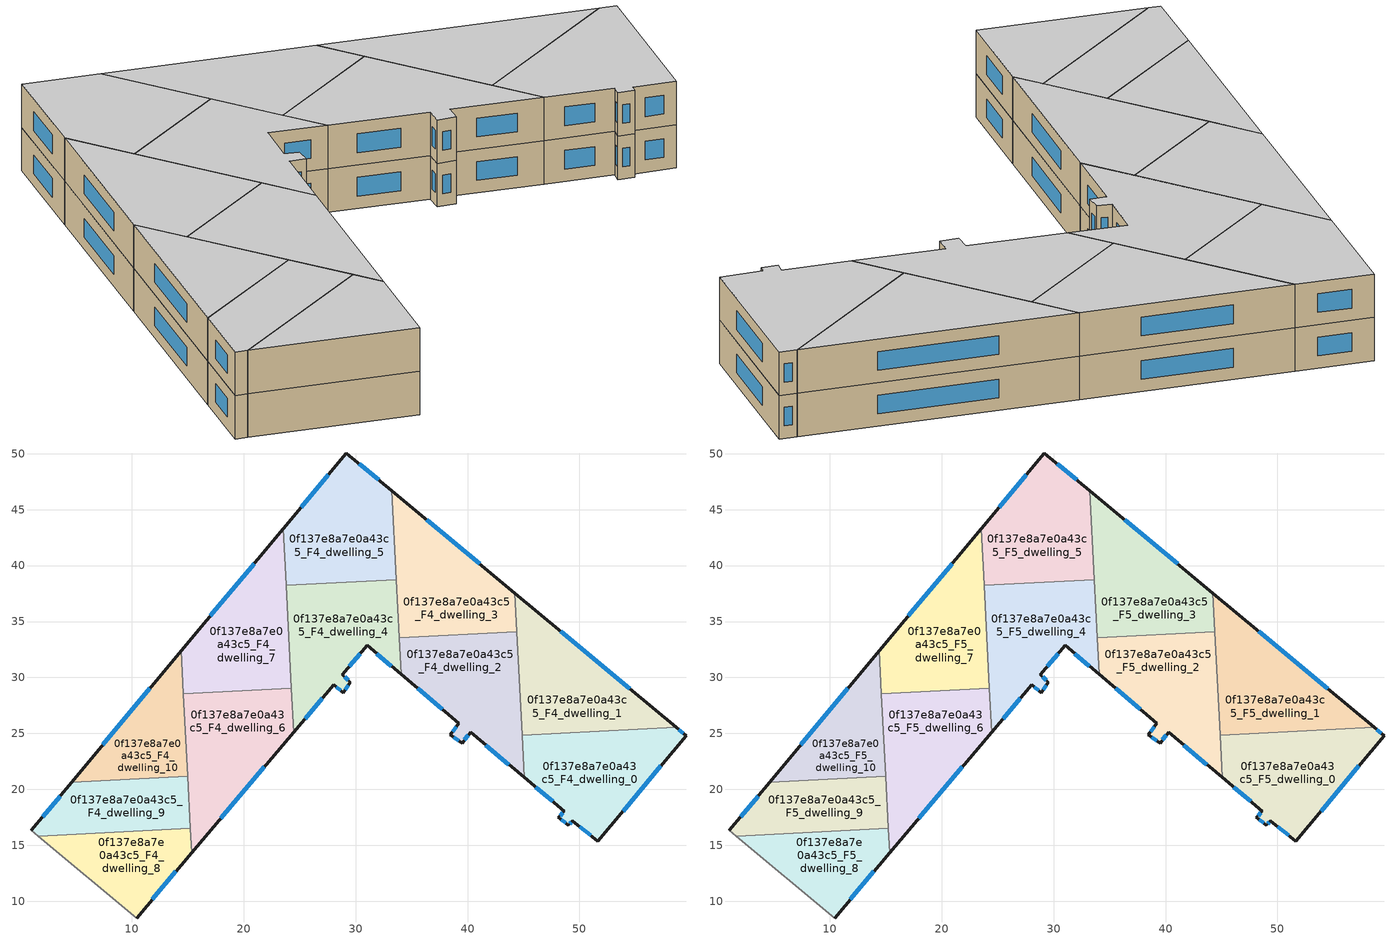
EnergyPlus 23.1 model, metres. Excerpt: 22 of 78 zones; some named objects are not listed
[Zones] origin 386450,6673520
0f137e8a7e0a43c5_F4_dwelling_0
 floor to 0f137e8a7e0a43c5_F3_dwelling_0 (EU_floor_Construction): 59.53,24.81 51.65,15.37 49.36,17.18 49.01,16.81 48.12,17.5 48.66,18.07 45.07,21.07 44.88,24.86 58.63,25.56 z12
 wall outside (EU_wall_Construction): 45.07,21.07 48.66,18.07 48.12,17.5 49.01,16.81 49.36,17.18 51.65,15.37 59.53,24.81 58.63,25.56 z12:15
 wall to 0f137e8a7e0a43c5_F4_dwelling_1 (EU_wall_Construction): 58.63,25.56 44.88,24.86 z12:15
 wall to 0f137e8a7e0a43c5_F4_dwelling_2 (EU_wall_Construction): 44.88,24.86 45.07,21.07 z12:15
 window (EU_Window_Construction): 48.37,17.3 48.75,17.01 / 48.5,17.9 48.27,17.66 / 46.1,20.21 47.63,18.92 / 59.27,25.03 58.89,25.35 / 53.9,18.07 57.28,22.11 / 50.02,16.66 50.99,15.89 / 49.11,16.91 49.26,17.07 z12.86:14.14
0f137e8a7e0a43c5_F4_dwelling_1
 floor to 0f137e8a7e0a43c5_F3_dwelling_1 (EU_floor_Construction): 58.63,25.56 44.88,24.86 44.22,37.54 z12
 wall outside (EU_wall_Construction): 58.63,25.56 44.22,37.54 z12:15
 wall to 0f137e8a7e0a43c5_F4_dwelling_3 (EU_wall_Construction): 44.22,37.54 44.4,34.08 z12:15
 wall to 0f137e8a7e0a43c5_F4_dwelling_2 (EU_wall_Construction): 44.4,34.08 44.88,24.86 z12:15
 window (EU_Window_Construction): 54.51,28.99 48.34,34.12 z12.86:14.14
0f137e8a7e0a43c5_F4_dwelling_10
 floor to 0f137e8a7e0a43c5_F3_dwelling_10 (EU_floor_Construction): 14.42,32.38 15,21.17 4.62,20.64 z12
 wall outside (EU_wall_Construction): 14.42,32.38 4.62,20.64 z12:15
 wall to 0f137e8a7e0a43c5_F4_dwelling_9 (EU_wall_Construction): 4.62,20.64 15,21.17 z12:15
 wall to 0f137e8a7e0a43c5_F4_dwelling_6 (EU_wall_Construction): 15,21.17 14.62,28.53 z12:15
 wall to 0f137e8a7e0a43c5_F4_dwelling_7 (EU_wall_Construction): 14.62,28.53 14.42,32.38 z12:15
 window (EU_Window_Construction): 11.62,29.03 7.42,23.99 z12.86:14.14
0f137e8a7e0a43c5_F4_dwelling_2
 floor to 0f137e8a7e0a43c5_F3_dwelling_2 (EU_floor_Construction): 44.4,34.08 45.07,21.07 40.26,25.1 39.51,24.15 38.44,24.88 39.22,25.91 34.07,30.28 33.9,33.54 z12
 wall outside (EU_wall_Construction): 34.07,30.28 39.22,25.91 38.44,24.88 39.51,24.15 40.26,25.1 45.07,21.07 z12:15
 wall to 0f137e8a7e0a43c5_F4_dwelling_3 (EU_wall_Construction): 44.4,34.08 33.9,33.54 z12:15
 wall to 0f137e8a7e0a43c5_F4_dwelling_4 (EU_wall_Construction): 33.9,33.54 34.07,30.28 z12:15
 window (EU_Window_Construction): 38.75,24.67 39.2,24.36 / 39,25.61 38.66,25.17 / 35.54,29.03 37.75,27.16 / 41.64,23.95 43.7,22.22 / 39.72,24.42 40.05,24.83 z12.86:14.14
0f137e8a7e0a43c5_F4_dwelling_3
 floor to 0f137e8a7e0a43c5_F3_dwelling_3 (EU_floor_Construction): 44.22,37.54 44.4,34.08 33.9,33.54 33.22,46.7 z12
 wall outside (EU_wall_Construction): 44.22,37.54 33.22,46.7 z12:15
 wall to 0f137e8a7e0a43c5_F4_dwelling_5 (EU_wall_Construction): 33.22,46.7 33.63,38.74 z12:15
 wall to 0f137e8a7e0a43c5_F4_dwelling_4 (EU_wall_Construction): 33.63,38.74 33.9,33.54 z12:15
 window (EU_Window_Construction): 41.08,40.16 36.37,44.08 z12.86:14.14
0f137e8a7e0a43c5_F4_dwelling_4
 floor to 0f137e8a7e0a43c5_F3_dwelling_4 (EU_floor_Construction): 33.63,38.74 34.07,30.28 31.03,32.86 28.8,30.25 29.53,29.55 28.9,28.65 28.04,29.35 24.45,25.11 23.78,38.23 z12
 wall outside (EU_wall_Construction): 24.45,25.11 28.04,29.35 28.9,28.65 29.53,29.55 28.8,30.25 31.03,32.86 34.07,30.28 z12:15
 wall to 0f137e8a7e0a43c5_F4_dwelling_5 (EU_wall_Construction): 33.63,38.74 23.78,38.23 z12:15
 wall to 0f137e8a7e0a43c5_F4_dwelling_7 (EU_wall_Construction): 23.78,38.23 24.25,29.02 z12:15
 wall to 0f137e8a7e0a43c5_F4_dwelling_6 (EU_wall_Construction): 24.25,29.02 24.45,25.11 z12:15
 window (EU_Window_Construction): 31.9,32.12 33.2,31.02 / 29.44,31 30.39,32.12 / 29.32,29.75 29.01,30.05 / 29.08,28.91 29.35,29.3 / 28.28,29.15 28.66,28.85 / 25.48,26.32 27.01,28.14 z12.86:14.14
0f137e8a7e0a43c5_F4_dwelling_5
 floor to 0f137e8a7e0a43c5_F3_dwelling_5 (EU_floor_Construction): 33.22,46.7 33.63,38.74 23.78,38.23 23.52,43.28 29.18,50.06 z12
 wall outside (EU_wall_Construction): 33.22,46.7 29.18,50.06 23.52,43.28 z12:15
 wall to 0f137e8a7e0a43c5_F4_dwelling_7 (EU_wall_Construction): 23.52,43.28 23.78,38.23 z12:15
 window (EU_Window_Construction): 27.56,48.12 25.14,45.22 / 32.07,47.66 30.33,49.1 z12.86:14.14
0f137e8a7e0a43c5_F4_dwelling_6
 floor to 0f137e8a7e0a43c5_F3_dwelling_6 (EU_floor_Construction): 24.25,29.02 24.45,25.11 15.35,14.33 14.62,28.53 z12
 wall outside (EU_wall_Construction): 15.35,14.33 24.45,25.11 z12:15
 wall to 0f137e8a7e0a43c5_F4_dwelling_7 (EU_wall_Construction): 24.25,29.02 14.62,28.53 z12:15
 wall to 0f137e8a7e0a43c5_F4_dwelling_8 (EU_wall_Construction): 15.24,16.51 15.35,14.33 z12:15
 wall to 0f137e8a7e0a43c5_F4_dwelling_9 (EU_wall_Construction): 15,21.17 15.24,16.51 z12:15
 window (EU_Window_Construction): 17.95,17.41 21.85,22.03 z12.86:14.14
0f137e8a7e0a43c5_F4_dwelling_7
 floor to 0f137e8a7e0a43c5_F3_dwelling_7 (EU_floor_Construction): 23.52,43.28 24.25,29.02 14.62,28.53 14.42,32.38 z12
 wall outside (EU_wall_Construction): 23.52,43.28 14.42,32.38 z12:15
 window (EU_Window_Construction): 20.92,40.17 17.02,35.5 z12.86:14.14
0f137e8a7e0a43c5_F4_dwelling_8
 floor to 0f137e8a7e0a43c5_F3_dwelling_8 (EU_floor_Construction): 15.24,16.51 15.35,14.33 10.43,8.51 1.66,15.81 z12
 wall outside (EU_wall_Construction): 10.43,8.51 15.35,14.33 z12:15
 wall adiabatic (EU_wall_Construction): 1.66,15.81 10.43,8.51 z12:15
 wall to 0f137e8a7e0a43c5_F4_dwelling_9 (EU_wall_Construction): 15.24,16.51 1.66,15.81 z12:15
 window (EU_Window_Construction): 11.84,10.17 13.94,12.66 z12.86:14.14
0f137e8a7e0a43c5_F4_dwelling_9
 floor to 0f137e8a7e0a43c5_F3_dwelling_9 (EU_floor_Construction): 15,21.17 15.24,16.51 1.66,15.81 1.02,16.34 4.62,20.64 z12
 wall outside (EU_wall_Construction): 4.62,20.64 1.02,16.34 z12:15
 wall adiabatic (EU_wall_Construction): 1.02,16.34 1.66,15.81 z12:15
 window (EU_Window_Construction): 3.59,19.41 2.05,17.57 z12.86:14.14
0f137e8a7e0a43c5_F5_dwelling_0
 floor to 0f137e8a7e0a43c5_F4_dwelling_0 (EU_floor_Construction): 59.53,24.81 51.65,15.37 49.36,17.18 49.01,16.81 48.12,17.5 48.66,18.07 45.07,21.07 44.88,24.86 58.63,25.56 z15
 wall outside (EU_wall_Construction): 45.07,21.07 48.66,18.07 48.12,17.5 49.01,16.81 49.36,17.18 51.65,15.37 59.53,24.81 58.63,25.56 z15:18
 wall to 0f137e8a7e0a43c5_F5_dwelling_1 (EU_wall_Construction): 58.63,25.56 44.88,24.86 z15:18
 wall to 0f137e8a7e0a43c5_F5_dwelling_2 (EU_wall_Construction): 44.88,24.86 45.07,21.07 z15:18
 window (EU_Window_Construction): 48.37,17.3 48.75,17.01 / 48.5,17.9 48.27,17.66 / 46.1,20.21 47.63,18.92 / 59.27,25.03 58.89,25.35 / 53.9,18.07 57.28,22.11 / 50.02,16.66 50.99,15.89 / 49.11,16.91 49.26,17.07 z15.86:17.14
 ceiling to 0f137e8a7e0a43c5_F6_dwelling_0 (EU_floor_Construction): 51.65,15.37 59.53,24.81 58.63,25.56 44.88,24.86 45.07,21.07 48.66,18.07 48.12,17.5 49.01,16.81 49.36,17.18 z18
0f137e8a7e0a43c5_F5_dwelling_1
 floor to 0f137e8a7e0a43c5_F4_dwelling_1 (EU_floor_Construction): 58.63,25.56 44.88,24.86 44.22,37.54 z15
 wall outside (EU_wall_Construction): 58.63,25.56 44.22,37.54 z15:18
 wall to 0f137e8a7e0a43c5_F5_dwelling_3 (EU_wall_Construction): 44.22,37.54 44.4,34.08 z15:18
 wall to 0f137e8a7e0a43c5_F5_dwelling_2 (EU_wall_Construction): 44.4,34.08 44.88,24.86 z15:18
 window (EU_Window_Construction): 54.51,28.99 48.34,34.12 z15.86:17.14
 ceiling to 0f137e8a7e0a43c5_F6_dwelling_1 (EU_floor_Construction): 58.63,25.56 44.22,37.54 44.88,24.86 z18
0f137e8a7e0a43c5_F5_dwelling_10
 floor to 0f137e8a7e0a43c5_F4_dwelling_10 (EU_floor_Construction): 14.42,32.38 15,21.17 4.62,20.64 z15
 wall outside (EU_wall_Construction): 14.42,32.38 4.62,20.64 z15:18
 wall to 0f137e8a7e0a43c5_F5_dwelling_9 (EU_wall_Construction): 4.62,20.64 15,21.17 z15:18
 wall to 0f137e8a7e0a43c5_F5_dwelling_6 (EU_wall_Construction): 15,21.17 14.62,28.53 z15:18
 wall to 0f137e8a7e0a43c5_F5_dwelling_7 (EU_wall_Construction): 14.62,28.53 14.42,32.38 z15:18
 window (EU_Window_Construction): 11.62,29.03 7.42,23.99 z15.86:17.14
 ceiling to 0f137e8a7e0a43c5_F6_dwelling_10 (EU_floor_Construction): 15,21.17 14.42,32.38 4.62,20.64 z18
0f137e8a7e0a43c5_F5_dwelling_2
 floor to 0f137e8a7e0a43c5_F4_dwelling_2 (EU_floor_Construction): 44.4,34.08 45.07,21.07 40.26,25.1 39.51,24.15 38.44,24.88 39.22,25.91 34.07,30.28 33.9,33.54 z15
 wall outside (EU_wall_Construction): 34.07,30.28 39.22,25.91 38.44,24.88 39.51,24.15 40.26,25.1 45.07,21.07 z15:18
 wall to 0f137e8a7e0a43c5_F5_dwelling_3 (EU_wall_Construction): 44.4,34.08 33.9,33.54 z15:18
 wall to 0f137e8a7e0a43c5_F5_dwelling_4 (EU_wall_Construction): 33.9,33.54 34.07,30.28 z15:18
 window (EU_Window_Construction): 38.75,24.67 39.2,24.36 / 39,25.61 38.66,25.17 / 35.54,29.03 37.75,27.16 / 41.64,23.95 43.7,22.22 / 39.72,24.42 40.05,24.83 z15.86:17.14
 ceiling to 0f137e8a7e0a43c5_F6_dwelling_2 (EU_floor_Construction): 45.07,21.07 44.4,34.08 33.9,33.54 34.07,30.28 39.22,25.91 38.44,24.88 39.51,24.15 40.26,25.1 z18
0f137e8a7e0a43c5_F5_dwelling_3
 floor to 0f137e8a7e0a43c5_F4_dwelling_3 (EU_floor_Construction): 44.22,37.54 44.4,34.08 33.9,33.54 33.22,46.7 z15
 wall outside (EU_wall_Construction): 44.22,37.54 33.22,46.7 z15:18
 wall to 0f137e8a7e0a43c5_F5_dwelling_5 (EU_wall_Construction): 33.22,46.7 33.63,38.74 z15:18
 wall to 0f137e8a7e0a43c5_F5_dwelling_4 (EU_wall_Construction): 33.63,38.74 33.9,33.54 z15:18
 window (EU_Window_Construction): 41.08,40.16 36.37,44.08 z15.86:17.14
 ceiling to 0f137e8a7e0a43c5_F6_dwelling_3 (EU_floor_Construction): 44.4,34.08 44.22,37.54 33.22,46.7 33.9,33.54 z18
0f137e8a7e0a43c5_F5_dwelling_4
 floor to 0f137e8a7e0a43c5_F4_dwelling_4 (EU_floor_Construction): 33.63,38.74 34.07,30.28 31.03,32.86 28.8,30.25 29.53,29.55 28.9,28.65 28.04,29.35 24.45,25.11 23.78,38.23 z15
 wall outside (EU_wall_Construction): 24.45,25.11 28.04,29.35 28.9,28.65 29.53,29.55 28.8,30.25 31.03,32.86 34.07,30.28 z15:18
 wall to 0f137e8a7e0a43c5_F5_dwelling_5 (EU_wall_Construction): 33.63,38.74 23.78,38.23 z15:18
 wall to 0f137e8a7e0a43c5_F5_dwelling_7 (EU_wall_Construction): 23.78,38.23 24.25,29.02 z15:18
 wall to 0f137e8a7e0a43c5_F5_dwelling_6 (EU_wall_Construction): 24.25,29.02 24.45,25.11 z15:18
 window (EU_Window_Construction): 31.9,32.12 33.2,31.02 / 29.44,31 30.39,32.12 / 29.32,29.75 29.01,30.05 / 29.08,28.91 29.35,29.3 / 28.28,29.15 28.66,28.85 / 25.48,26.32 27.01,28.14 z15.86:17.14
 ceiling to 0f137e8a7e0a43c5_F6_dwelling_4 (EU_floor_Construction): 34.07,30.28 33.63,38.74 23.78,38.23 24.45,25.11 28.04,29.35 28.9,28.65 29.53,29.55 28.8,30.25 31.03,32.86 z18
0f137e8a7e0a43c5_F5_dwelling_5
 floor to 0f137e8a7e0a43c5_F4_dwelling_5 (EU_floor_Construction): 33.22,46.7 33.63,38.74 23.78,38.23 23.52,43.28 29.18,50.06 z15
 wall outside (EU_wall_Construction): 33.22,46.7 29.18,50.06 23.52,43.28 z15:18
 wall to 0f137e8a7e0a43c5_F5_dwelling_7 (EU_wall_Construction): 23.52,43.28 23.78,38.23 z15:18
 window (EU_Window_Construction): 27.56,48.12 25.14,45.22 / 32.07,47.66 30.33,49.1 z15.86:17.14
 ceiling to 0f137e8a7e0a43c5_F6_dwelling_5 (EU_floor_Construction): 33.63,38.74 33.22,46.7 29.18,50.06 23.52,43.28 23.78,38.23 z18
0f137e8a7e0a43c5_F5_dwelling_6
 floor to 0f137e8a7e0a43c5_F4_dwelling_6 (EU_floor_Construction): 24.25,29.02 24.45,25.11 15.35,14.33 14.62,28.53 z15
 wall outside (EU_wall_Construction): 15.35,14.33 24.45,25.11 z15:18
 wall to 0f137e8a7e0a43c5_F5_dwelling_7 (EU_wall_Construction): 24.25,29.02 14.62,28.53 z15:18
 wall to 0f137e8a7e0a43c5_F5_dwelling_8 (EU_wall_Construction): 15.24,16.51 15.35,14.33 z15:18
 wall to 0f137e8a7e0a43c5_F5_dwelling_9 (EU_wall_Construction): 15,21.17 15.24,16.51 z15:18
 window (EU_Window_Construction): 17.95,17.41 21.85,22.03 z15.86:17.14
 ceiling to 0f137e8a7e0a43c5_F6_dwelling_6 (EU_floor_Construction): 15.35,14.33 24.45,25.11 24.25,29.02 14.62,28.53 z18
0f137e8a7e0a43c5_F5_dwelling_7
 floor to 0f137e8a7e0a43c5_F4_dwelling_7 (EU_floor_Construction): 23.52,43.28 24.25,29.02 14.62,28.53 14.42,32.38 z15
 wall outside (EU_wall_Construction): 23.52,43.28 14.42,32.38 z15:18
 window (EU_Window_Construction): 20.92,40.17 17.02,35.5 z15.86:17.14
 ceiling to 0f137e8a7e0a43c5_F6_dwelling_7 (EU_floor_Construction): 24.25,29.02 23.52,43.28 14.42,32.38 14.62,28.53 z18
0f137e8a7e0a43c5_F5_dwelling_8
 floor to 0f137e8a7e0a43c5_F4_dwelling_8 (EU_floor_Construction): 15.24,16.51 15.35,14.33 10.43,8.51 1.66,15.81 z15
 wall outside (EU_wall_Construction): 10.43,8.51 15.35,14.33 z15:18
 wall adiabatic (EU_wall_Construction): 1.66,15.81 10.43,8.51 z15:18
 wall to 0f137e8a7e0a43c5_F5_dwelling_9 (EU_wall_Construction): 15.24,16.51 1.66,15.81 z15:18
 window (EU_Window_Construction): 11.84,10.17 13.94,12.66 z15.86:17.14
 ceiling to 0f137e8a7e0a43c5_F6_dwelling_8 (EU_floor_Construction): 10.43,8.51 15.35,14.33 15.24,16.51 1.66,15.81 z18
0f137e8a7e0a43c5_F5_dwelling_9
 floor to 0f137e8a7e0a43c5_F4_dwelling_9 (EU_floor_Construction): 15,21.17 15.24,16.51 1.66,15.81 1.02,16.34 4.62,20.64 z15
 wall outside (EU_wall_Construction): 4.62,20.64 1.02,16.34 z15:18
 wall adiabatic (EU_wall_Construction): 1.02,16.34 1.66,15.81 z15:18
 window (EU_Window_Construction): 3.59,19.41 2.05,17.57 z15.86:17.14
 ceiling to 0f137e8a7e0a43c5_F6_dwelling_9 (EU_floor_Construction): 15.24,16.51 15,21.17 4.62,20.64 1.02,16.34 1.66,15.81 z18
[Building]
EU S2 Campaign: North Axis=0; Terrain=City; Solar Distribution=FullExterior
[Site:Location]
Helsinki-Vantaa.AP: Latitude=60.317; Longitude=24.963; Time Zone=2; Elevation=54.6
[SizingPeriod:WeatherFileDays]
AnnualSizingPeriod: Begin Month=1; Begin Day of Month=1; End Month=12; End Day of Month=31; Day of Week for Start Day=Monday; Use Weather File Daylight Saving Period=No; Use Weather File Rain and Snow Indicators=No
[MATERIAL]
EU_InternalMass_Material: Roughness=MediumRough; Thickness=0.1; Conductivity=1; Density=1800; Specific Heat=900; Thermal Absorptance=0.9; Solar Absorptance=0.7; Visible Absorptance=0.7
[MATERIAL:NOMASS] Roughness=MediumRough; Thermal Absorptance=0.9; Solar Absorptance=0.7; Visible Absorptance=0.7
Name | Thermal Resistance
EU_wall_NoMass | 1.10183
EU_floor_NoMass | 1.70606
[WINDOWMATERIAL:SIMPLEGLAZINGSYSTEM]
EU_Window_SimpleGlazing: UFactor=3.11035; Solar Heat Gain Coefficient=0.8; Visible Transmittance=0.8
[CONSTRUCTION]
EU_wall_Construction: EU_wall_NoMass
EU_floor_Construction: EU_floor_NoMass
EU_Window_Construction: EU_Window_SimpleGlazing
EU_InternalMass_Construction: EU_InternalMass_Material
[ZONE] Type=1; Multiplier=1; Ceiling Height=autocalculate; Floor Area=autocalculate; Part of Total Floor Area=Yes
Name | Volume
0f137e8a7e0a43c5_F4_dwelling_0; 0f137e8a7e0a43c5_F5_dwelling_0 | 262.453
0f137e8a7e0a43c5_F4_dwelling_1; 0f137e8a7e0a43c5_F5_dwelling_1; 0f137e8a7e0a43c5_F4_dwelling_6; 0f137e8a7e0a43c5_F5_dwelling_6 | 262.46
0f137e8a7e0a43c5_F4_dwelling_10; 0f137e8a7e0a43c5_F5_dwelling_10; 0f137e8a7e0a43c5_F4_dwelling_8; 0f137e8a7e0a43c5_F5_dwelling_8 | 174.97
0f137e8a7e0a43c5_F4_dwelling_2; 0f137e8a7e0a43c5_F5_dwelling_2 | 262.455
0f137e8a7e0a43c5_F4_dwelling_3; 0f137e8a7e0a43c5_F5_dwelling_3 | 262.452
0f137e8a7e0a43c5_F4_dwelling_4; 0f137e8a7e0a43c5_F5_dwelling_4 | 262.442
0f137e8a7e0a43c5_F4_dwelling_5; 0f137e8a7e0a43c5_F5_dwelling_5 | 262.477
0f137e8a7e0a43c5_F4_dwelling_7; 0f137e8a7e0a43c5_F5_dwelling_7 | 262.468
0f137e8a7e0a43c5_F4_dwelling_9; 0f137e8a7e0a43c5_F5_dwelling_9 | 175.006
[INTERNALMASS] Construction=EU_InternalMass_Construction
Name | Zone or ZoneList | Surface Area
0f137e8a7e0a43c5_F4_dwelling_0_EU_InternalMass | 0f137e8a7e0a43c5_F4_dwelling_0 | 87.484
0f137e8a7e0a43c5_F4_dwelling_1_EU_InternalMass | 0f137e8a7e0a43c5_F4_dwelling_1 | 87.4867
0f137e8a7e0a43c5_F4_dwelling_2_EU_InternalMass | 0f137e8a7e0a43c5_F4_dwelling_2 | 87.4849
0f137e8a7e0a43c5_F4_dwelling_3_EU_InternalMass | 0f137e8a7e0a43c5_F4_dwelling_3 | 87.4838
0f137e8a7e0a43c5_F4_dwelling_4_EU_InternalMass | 0f137e8a7e0a43c5_F4_dwelling_4 | 87.4848
0f137e8a7e0a43c5_F4_dwelling_5_EU_InternalMass | 0f137e8a7e0a43c5_F4_dwelling_5 | 87.4925
0f137e8a7e0a43c5_F4_dwelling_6_EU_InternalMass | 0f137e8a7e0a43c5_F4_dwelling_6 | 87.4869
0f137e8a7e0a43c5_F4_dwelling_7_EU_InternalMass | 0f137e8a7e0a43c5_F4_dwelling_7 | 87.4893
0f137e8a7e0a43c5_F4_dwelling_8_EU_InternalMass | 0f137e8a7e0a43c5_F4_dwelling_8 | 58.3235
0f137e8a7e0a43c5_F4_dwelling_9_EU_InternalMass | 0f137e8a7e0a43c5_F4_dwelling_9 | 58.3357
0f137e8a7e0a43c5_F4_dwelling_10_EU_InternalMass | 0f137e8a7e0a43c5_F4_dwelling_10 | 58.3233
0f137e8a7e0a43c5_F5_dwelling_0_EU_InternalMass | 0f137e8a7e0a43c5_F5_dwelling_0 | 87.484
0f137e8a7e0a43c5_F5_dwelling_1_EU_InternalMass | 0f137e8a7e0a43c5_F5_dwelling_1 | 87.4867
0f137e8a7e0a43c5_F5_dwelling_2_EU_InternalMass | 0f137e8a7e0a43c5_F5_dwelling_2 | 87.4849
0f137e8a7e0a43c5_F5_dwelling_3_EU_InternalMass | 0f137e8a7e0a43c5_F5_dwelling_3 | 87.4838
0f137e8a7e0a43c5_F5_dwelling_4_EU_InternalMass | 0f137e8a7e0a43c5_F5_dwelling_4 | 87.4848
0f137e8a7e0a43c5_F5_dwelling_5_EU_InternalMass | 0f137e8a7e0a43c5_F5_dwelling_5 | 87.4925
0f137e8a7e0a43c5_F5_dwelling_6_EU_InternalMass | 0f137e8a7e0a43c5_F5_dwelling_6 | 87.4869
0f137e8a7e0a43c5_F5_dwelling_7_EU_InternalMass | 0f137e8a7e0a43c5_F5_dwelling_7 | 87.4893
0f137e8a7e0a43c5_F5_dwelling_8_EU_InternalMass | 0f137e8a7e0a43c5_F5_dwelling_8 | 58.3235
0f137e8a7e0a43c5_F5_dwelling_9_EU_InternalMass | 0f137e8a7e0a43c5_F5_dwelling_9 | 58.3357
0f137e8a7e0a43c5_F5_dwelling_10_EU_InternalMass | 0f137e8a7e0a43c5_F5_dwelling_10 | 58.3233
[OTHEREQUIPMENT] Fuel Type=Electricity; Design Level Calculation Method=Watts/Area; Power per Zone Floor Area=1; Fraction Latent=0; Fraction Radiant=0; Fraction Lost=0; Carbon Dioxide Generation Rate=0; EndUse Subcategory=EU_Step8_InternalGains
Name | Zone or ZoneList or Space or SpaceList | Schedule
EU_Step8_InternalGain_0f137e8a7e0a43c5_F4_dwelling_0_f000 | 0f137e8a7e0a43c5_F4_dwelling_0 | EU_Step8_GainSchedule_0f137e8a7e0a43c5_F4_dwelling_0_f000
EU_Step8_InternalGain_0f137e8a7e0a43c5_F4_dwelling_1_f000 | 0f137e8a7e0a43c5_F4_dwelling_1 | EU_Step8_GainSchedule_0f137e8a7e0a43c5_F4_dwelling_1_f000
EU_Step8_InternalGain_0f137e8a7e0a43c5_F4_dwelling_2_f000 | 0f137e8a7e0a43c5_F4_dwelling_2 | EU_Step8_GainSchedule_0f137e8a7e0a43c5_F4_dwelling_2_f000
EU_Step8_InternalGain_0f137e8a7e0a43c5_F4_dwelling_3_f000 | 0f137e8a7e0a43c5_F4_dwelling_3 | EU_Step8_GainSchedule_0f137e8a7e0a43c5_F4_dwelling_3_f000
EU_Step8_InternalGain_0f137e8a7e0a43c5_F4_dwelling_4_f000 | 0f137e8a7e0a43c5_F4_dwelling_4 | EU_Step8_GainSchedule_0f137e8a7e0a43c5_F4_dwelling_4_f000
EU_Step8_InternalGain_0f137e8a7e0a43c5_F4_dwelling_5_f000 | 0f137e8a7e0a43c5_F4_dwelling_5 | EU_Step8_GainSchedule_0f137e8a7e0a43c5_F4_dwelling_5_f000
EU_Step8_InternalGain_0f137e8a7e0a43c5_F4_dwelling_6_f000 | 0f137e8a7e0a43c5_F4_dwelling_6 | EU_Step8_GainSchedule_0f137e8a7e0a43c5_F4_dwelling_6_f000
EU_Step8_InternalGain_0f137e8a7e0a43c5_F4_dwelling_7_f000 | 0f137e8a7e0a43c5_F4_dwelling_7 | EU_Step8_GainSchedule_0f137e8a7e0a43c5_F4_dwelling_7_f000
EU_Step8_InternalGain_0f137e8a7e0a43c5_F4_dwelling_8_f000 | 0f137e8a7e0a43c5_F4_dwelling_8 | EU_Step8_GainSchedule_0f137e8a7e0a43c5_F4_dwelling_8_f000
EU_Step8_InternalGain_0f137e8a7e0a43c5_F4_dwelling_9_f000 | 0f137e8a7e0a43c5_F4_dwelling_9 | EU_Step8_GainSchedule_0f137e8a7e0a43c5_F4_dwelling_9_f000
EU_Step8_InternalGain_0f137e8a7e0a43c5_F4_dwelling_10_f000 | 0f137e8a7e0a43c5_F4_dwelling_10 | EU_Step8_GainSchedule_0f137e8a7e0a43c5_F4_dwelling_10_f000
EU_Step8_InternalGain_0f137e8a7e0a43c5_F5_dwelling_0_f000 | 0f137e8a7e0a43c5_F5_dwelling_0 | EU_Step8_GainSchedule_0f137e8a7e0a43c5_F5_dwelling_0_f000
EU_Step8_InternalGain_0f137e8a7e0a43c5_F5_dwelling_1_f000 | 0f137e8a7e0a43c5_F5_dwelling_1 | EU_Step8_GainSchedule_0f137e8a7e0a43c5_F5_dwelling_1_f000
EU_Step8_InternalGain_0f137e8a7e0a43c5_F5_dwelling_2_f000 | 0f137e8a7e0a43c5_F5_dwelling_2 | EU_Step8_GainSchedule_0f137e8a7e0a43c5_F5_dwelling_2_f000
EU_Step8_InternalGain_0f137e8a7e0a43c5_F5_dwelling_3_f000 | 0f137e8a7e0a43c5_F5_dwelling_3 | EU_Step8_GainSchedule_0f137e8a7e0a43c5_F5_dwelling_3_f000
EU_Step8_InternalGain_0f137e8a7e0a43c5_F5_dwelling_4_f000 | 0f137e8a7e0a43c5_F5_dwelling_4 | EU_Step8_GainSchedule_0f137e8a7e0a43c5_F5_dwelling_4_f000
EU_Step8_InternalGain_0f137e8a7e0a43c5_F5_dwelling_5_f000 | 0f137e8a7e0a43c5_F5_dwelling_5 | EU_Step8_GainSchedule_0f137e8a7e0a43c5_F5_dwelling_5_f000
EU_Step8_InternalGain_0f137e8a7e0a43c5_F5_dwelling_6_f000 | 0f137e8a7e0a43c5_F5_dwelling_6 | EU_Step8_GainSchedule_0f137e8a7e0a43c5_F5_dwelling_6_f000
EU_Step8_InternalGain_0f137e8a7e0a43c5_F5_dwelling_7_f000 | 0f137e8a7e0a43c5_F5_dwelling_7 | EU_Step8_GainSchedule_0f137e8a7e0a43c5_F5_dwelling_7_f000
EU_Step8_InternalGain_0f137e8a7e0a43c5_F5_dwelling_8_f000 | 0f137e8a7e0a43c5_F5_dwelling_8 | EU_Step8_GainSchedule_0f137e8a7e0a43c5_F5_dwelling_8_f000
EU_Step8_InternalGain_0f137e8a7e0a43c5_F5_dwelling_9_f000 | 0f137e8a7e0a43c5_F5_dwelling_9 | EU_Step8_GainSchedule_0f137e8a7e0a43c5_F5_dwelling_9_f000
EU_Step8_InternalGain_0f137e8a7e0a43c5_F5_dwelling_10_f000 | 0f137e8a7e0a43c5_F5_dwelling_10 | EU_Step8_GainSchedule_0f137e8a7e0a43c5_F5_dwelling_10_f000
[ZONEVENTILATION:DESIGNFLOWRATE] Schedule=EU_AlwaysOn; Design Flow Rate Calculation Method=AirChanges/Hour; Air Changes per Hour=0.756316; Ventilation Type=Natural; Fan Pressure Rise=0; Fan Total Efficiency=1; Constant Term Coefficient=1; Temperature Term Coefficient=0; Velocity Term Coefficient=0; Velocity Squared Term Coefficient=0; Minimum Indoor Temperature=-100; Maximum Indoor Temperature=100; Delta Temperature=-100; Minimum Outdoor Temperature=-100; Maximum Outdoor Temperature=100; Maximum Wind Speed=40
Name | Zone or ZoneList or Space or SpaceList
EU_ConstantAir_0f137e8a7e0a43c5_F4_dwelling_0 | 0f137e8a7e0a43c5_F4_dwelling_0
EU_ConstantAir_0f137e8a7e0a43c5_F4_dwelling_1 | 0f137e8a7e0a43c5_F4_dwelling_1
EU_ConstantAir_0f137e8a7e0a43c5_F4_dwelling_2 | 0f137e8a7e0a43c5_F4_dwelling_2
EU_ConstantAir_0f137e8a7e0a43c5_F4_dwelling_3 | 0f137e8a7e0a43c5_F4_dwelling_3
EU_ConstantAir_0f137e8a7e0a43c5_F4_dwelling_4 | 0f137e8a7e0a43c5_F4_dwelling_4
EU_ConstantAir_0f137e8a7e0a43c5_F4_dwelling_5 | 0f137e8a7e0a43c5_F4_dwelling_5
EU_ConstantAir_0f137e8a7e0a43c5_F4_dwelling_6 | 0f137e8a7e0a43c5_F4_dwelling_6
EU_ConstantAir_0f137e8a7e0a43c5_F4_dwelling_7 | 0f137e8a7e0a43c5_F4_dwelling_7
EU_ConstantAir_0f137e8a7e0a43c5_F4_dwelling_8 | 0f137e8a7e0a43c5_F4_dwelling_8
EU_ConstantAir_0f137e8a7e0a43c5_F4_dwelling_9 | 0f137e8a7e0a43c5_F4_dwelling_9
EU_ConstantAir_0f137e8a7e0a43c5_F4_dwelling_10 | 0f137e8a7e0a43c5_F4_dwelling_10
EU_ConstantAir_0f137e8a7e0a43c5_F5_dwelling_0 | 0f137e8a7e0a43c5_F5_dwelling_0
EU_ConstantAir_0f137e8a7e0a43c5_F5_dwelling_1 | 0f137e8a7e0a43c5_F5_dwelling_1
EU_ConstantAir_0f137e8a7e0a43c5_F5_dwelling_2 | 0f137e8a7e0a43c5_F5_dwelling_2
EU_ConstantAir_0f137e8a7e0a43c5_F5_dwelling_3 | 0f137e8a7e0a43c5_F5_dwelling_3
EU_ConstantAir_0f137e8a7e0a43c5_F5_dwelling_4 | 0f137e8a7e0a43c5_F5_dwelling_4
EU_ConstantAir_0f137e8a7e0a43c5_F5_dwelling_5 | 0f137e8a7e0a43c5_F5_dwelling_5
EU_ConstantAir_0f137e8a7e0a43c5_F5_dwelling_6 | 0f137e8a7e0a43c5_F5_dwelling_6
EU_ConstantAir_0f137e8a7e0a43c5_F5_dwelling_7 | 0f137e8a7e0a43c5_F5_dwelling_7
EU_ConstantAir_0f137e8a7e0a43c5_F5_dwelling_8 | 0f137e8a7e0a43c5_F5_dwelling_8
EU_ConstantAir_0f137e8a7e0a43c5_F5_dwelling_9 | 0f137e8a7e0a43c5_F5_dwelling_9
EU_ConstantAir_0f137e8a7e0a43c5_F5_dwelling_10 | 0f137e8a7e0a43c5_F5_dwelling_10
[HVACTEMPLATE:ZONE:IDEALLOADSAIRSYSTEM] System Availability Schedule=EU_AlwaysOn; Maximum Heating Supply Air Temperature=50; Minimum Cooling Supply Air Temperature=13; Maximum Heating Supply Air Humidity Ratio=0.0156; Minimum Cooling Supply Air Humidity Ratio=0.0077; Heating Limit=NoLimit; Cooling Limit=NoLimit; Heating Availability Schedule=EU_AlwaysOn; Cooling Availability Schedule=EU_CoolingOff; Dehumidification Control Type=ConstantSensibleHeatRatio; Cooling Sensible Heat Ratio=0.7; Dehumidification Setpoint=60; Humidification Control Type=None; Humidification Setpoint=30; Outdoor Air Method=None; Outdoor Air Flow Rate per Person=0.00944; Outdoor Air Flow Rate per Zone Floor Area=0; Outdoor Air Flow Rate per Zone=0; Demand Controlled Ventilation Type=None; Outdoor Air Economizer Type=NoEconomizer; Heat Recovery Type=None; Sensible Heat Recovery Effectiveness=0.7; Latent Heat Recovery Effectiveness=0.65
Name | Template Thermostat
0f137e8a7e0a43c5_F4_dwelling_0 | EU_HeatOnly_0f137e8a7e0a43c5_F4_dwelling_0
0f137e8a7e0a43c5_F4_dwelling_1 | EU_HeatOnly_0f137e8a7e0a43c5_F4_dwelling_1
0f137e8a7e0a43c5_F4_dwelling_2 | EU_HeatOnly_0f137e8a7e0a43c5_F4_dwelling_2
0f137e8a7e0a43c5_F4_dwelling_3 | EU_HeatOnly_0f137e8a7e0a43c5_F4_dwelling_3
0f137e8a7e0a43c5_F4_dwelling_4 | EU_HeatOnly_0f137e8a7e0a43c5_F4_dwelling_4
0f137e8a7e0a43c5_F4_dwelling_5 | EU_HeatOnly_0f137e8a7e0a43c5_F4_dwelling_5
0f137e8a7e0a43c5_F4_dwelling_6 | EU_HeatOnly_0f137e8a7e0a43c5_F4_dwelling_6
0f137e8a7e0a43c5_F4_dwelling_7 | EU_HeatOnly_0f137e8a7e0a43c5_F4_dwelling_7
0f137e8a7e0a43c5_F4_dwelling_8 | EU_HeatOnly_0f137e8a7e0a43c5_F4_dwelling_8
0f137e8a7e0a43c5_F4_dwelling_9 | EU_HeatOnly_0f137e8a7e0a43c5_F4_dwelling_9
0f137e8a7e0a43c5_F4_dwelling_10 | EU_HeatOnly_0f137e8a7e0a43c5_F4_dwelling_10
0f137e8a7e0a43c5_F5_dwelling_0 | EU_HeatOnly_0f137e8a7e0a43c5_F5_dwelling_0
0f137e8a7e0a43c5_F5_dwelling_1 | EU_HeatOnly_0f137e8a7e0a43c5_F5_dwelling_1
0f137e8a7e0a43c5_F5_dwelling_2 | EU_HeatOnly_0f137e8a7e0a43c5_F5_dwelling_2
0f137e8a7e0a43c5_F5_dwelling_3 | EU_HeatOnly_0f137e8a7e0a43c5_F5_dwelling_3
0f137e8a7e0a43c5_F5_dwelling_4 | EU_HeatOnly_0f137e8a7e0a43c5_F5_dwelling_4
0f137e8a7e0a43c5_F5_dwelling_5 | EU_HeatOnly_0f137e8a7e0a43c5_F5_dwelling_5
0f137e8a7e0a43c5_F5_dwelling_6 | EU_HeatOnly_0f137e8a7e0a43c5_F5_dwelling_6
0f137e8a7e0a43c5_F5_dwelling_7 | EU_HeatOnly_0f137e8a7e0a43c5_F5_dwelling_7
0f137e8a7e0a43c5_F5_dwelling_8 | EU_HeatOnly_0f137e8a7e0a43c5_F5_dwelling_8
0f137e8a7e0a43c5_F5_dwelling_9 | EU_HeatOnly_0f137e8a7e0a43c5_F5_dwelling_9
0f137e8a7e0a43c5_F5_dwelling_10 | EU_HeatOnly_0f137e8a7e0a43c5_F5_dwelling_10
[SIZING:ZONE] Zone Cooling Design Supply Air Temperature Input Method=SupplyAirTemperature; Zone Cooling Design Supply Air Temperature=13; Zone Heating Design Supply Air Temperature Input Method=SupplyAirTemperature; Zone Heating Design Supply Air Temperature=50; Zone Cooling Design Supply Air Humidity Ratio=0.008; Zone Heating Design Supply Air Humidity Ratio=0.008; Cooling Design Air Flow Method=DesignDay; Cooling Design Air Flow Rate=0; Cooling Minimum Air Flow per Zone Floor Area=0.000762; Cooling Minimum Air Flow=0; Cooling Minimum Air Flow Fraction=0.2; Heating Design Air Flow Method=DesignDay; Heating Design Air Flow Rate=0; Heating Maximum Air Flow per Zone Floor Area=0.002032; Heating Maximum Air Flow=0.141576; Heating Maximum Air Flow Fraction=0.3; Account for Dedicated Outdoor Air System=No; Dedicated Outdoor Air System Control Strategy=NeutralSupplyAir; Dedicated Outdoor Air Low Setpoint Temperature for Design=autosize; Dedicated Outdoor Air High Setpoint Temperature for Design=autosize; Zone Load Sizing Method=Sensible Load Only No Latent Load; Zone Latent Cooling Design Supply Air Humidity Ratio Input Method=HumidityRatioDifference; Zone Cooling Design Supply Air Humidity Ratio Difference=0.005; Zone Latent Heating Design Supply Air Humidity Ratio Input Method=HumidityRatioDifference; Zone Humidification Design Supply Air Humidity Ratio Difference=0.005
0f137e8a7e0a43c5_F4_dwelling_0; 0f137e8a7e0a43c5_F4_dwelling_1; 0f137e8a7e0a43c5_F4_dwelling_2; 0f137e8a7e0a43c5_F4_dwelling_3; 0f137e8a7e0a43c5_F4_dwelling_4; 0f137e8a7e0a43c5_F4_dwelling_5; 0f137e8a7e0a43c5_F4_dwelling_6; 0f137e8a7e0a43c5_F4_dwelling_7; 0f137e8a7e0a43c5_F4_dwelling_8; 0f137e8a7e0a43c5_F4_dwelling_9; 0f137e8a7e0a43c5_F4_dwelling_10; 0f137e8a7e0a43c5_F5_dwelling_0; 0f137e8a7e0a43c5_F5_dwelling_1; 0f137e8a7e0a43c5_F5_dwelling_2; 0f137e8a7e0a43c5_F5_dwelling_3; 0f137e8a7e0a43c5_F5_dwelling_4; 0f137e8a7e0a43c5_F5_dwelling_5; 0f137e8a7e0a43c5_F5_dwelling_6; 0f137e8a7e0a43c5_F5_dwelling_7; 0f137e8a7e0a43c5_F5_dwelling_8; 0f137e8a7e0a43c5_F5_dwelling_9; 0f137e8a7e0a43c5_F5_dwelling_10
[SCHEDULE:CONSTANT]
Name | Hourly Value
EU_AlwaysOn | 1
EU_CoolingOff | 0
[SCHEDULE:FILE] Column Number=1; Rows to Skip at Top=0; Number of Hours of Data=8760; Column Separator=Comma; Interpolate to Timestep=No; Minutes per Item=60; Adjust Schedule for Daylight Savings=Yes
Name | File
EU_Step8_GainSchedule_0f137e8a7e0a43c5_F4_dwelling_0_f000 | ../../schedules/0f137e8a7e0a43c5/0f137e8a7e0a43c5_F4_dwelling_0_f000_gain.csv
EU_Step8_GainSchedule_0f137e8a7e0a43c5_F4_dwelling_1_f000 | ../../schedules/0f137e8a7e0a43c5/0f137e8a7e0a43c5_F4_dwelling_1_f000_gain.csv
EU_Step8_GainSchedule_0f137e8a7e0a43c5_F4_dwelling_2_f000 | ../../schedules/0f137e8a7e0a43c5/0f137e8a7e0a43c5_F4_dwelling_2_f000_gain.csv
EU_Step8_GainSchedule_0f137e8a7e0a43c5_F4_dwelling_3_f000 | ../../schedules/0f137e8a7e0a43c5/0f137e8a7e0a43c5_F4_dwelling_3_f000_gain.csv
EU_Step8_GainSchedule_0f137e8a7e0a43c5_F4_dwelling_4_f000 | ../../schedules/0f137e8a7e0a43c5/0f137e8a7e0a43c5_F4_dwelling_4_f000_gain.csv
EU_Step8_GainSchedule_0f137e8a7e0a43c5_F4_dwelling_5_f000 | ../../schedules/0f137e8a7e0a43c5/0f137e8a7e0a43c5_F4_dwelling_5_f000_gain.csv
EU_Step8_GainSchedule_0f137e8a7e0a43c5_F4_dwelling_6_f000 | ../../schedules/0f137e8a7e0a43c5/0f137e8a7e0a43c5_F4_dwelling_6_f000_gain.csv
EU_Step8_GainSchedule_0f137e8a7e0a43c5_F4_dwelling_7_f000 | ../../schedules/0f137e8a7e0a43c5/0f137e8a7e0a43c5_F4_dwelling_7_f000_gain.csv
EU_Step8_GainSchedule_0f137e8a7e0a43c5_F4_dwelling_8_f000 | ../../schedules/0f137e8a7e0a43c5/0f137e8a7e0a43c5_F4_dwelling_8_f000_gain.csv
EU_Step8_GainSchedule_0f137e8a7e0a43c5_F4_dwelling_9_f000 | ../../schedules/0f137e8a7e0a43c5/0f137e8a7e0a43c5_F4_dwelling_9_f000_gain.csv
EU_Step8_GainSchedule_0f137e8a7e0a43c5_F4_dwelling_10_f000 | ../../schedules/0f137e8a7e0a43c5/0f137e8a7e0a43c5_F4_dwelling_10_f000_gain.csv
EU_Step8_GainSchedule_0f137e8a7e0a43c5_F5_dwelling_0_f000 | ../../schedules/0f137e8a7e0a43c5/0f137e8a7e0a43c5_F5_dwelling_0_f000_gain.csv
EU_Step8_GainSchedule_0f137e8a7e0a43c5_F5_dwelling_1_f000 | ../../schedules/0f137e8a7e0a43c5/0f137e8a7e0a43c5_F5_dwelling_1_f000_gain.csv
EU_Step8_GainSchedule_0f137e8a7e0a43c5_F5_dwelling_2_f000 | ../../schedules/0f137e8a7e0a43c5/0f137e8a7e0a43c5_F5_dwelling_2_f000_gain.csv
EU_Step8_GainSchedule_0f137e8a7e0a43c5_F5_dwelling_3_f000 | ../../schedules/0f137e8a7e0a43c5/0f137e8a7e0a43c5_F5_dwelling_3_f000_gain.csv
EU_Step8_GainSchedule_0f137e8a7e0a43c5_F5_dwelling_4_f000 | ../../schedules/0f137e8a7e0a43c5/0f137e8a7e0a43c5_F5_dwelling_4_f000_gain.csv
EU_Step8_GainSchedule_0f137e8a7e0a43c5_F5_dwelling_5_f000 | ../../schedules/0f137e8a7e0a43c5/0f137e8a7e0a43c5_F5_dwelling_5_f000_gain.csv
EU_Step8_GainSchedule_0f137e8a7e0a43c5_F5_dwelling_6_f000 | ../../schedules/0f137e8a7e0a43c5/0f137e8a7e0a43c5_F5_dwelling_6_f000_gain.csv
EU_Step8_GainSchedule_0f137e8a7e0a43c5_F5_dwelling_7_f000 | ../../schedules/0f137e8a7e0a43c5/0f137e8a7e0a43c5_F5_dwelling_7_f000_gain.csv
EU_Step8_GainSchedule_0f137e8a7e0a43c5_F5_dwelling_8_f000 | ../../schedules/0f137e8a7e0a43c5/0f137e8a7e0a43c5_F5_dwelling_8_f000_gain.csv
EU_Step8_GainSchedule_0f137e8a7e0a43c5_F5_dwelling_9_f000 | ../../schedules/0f137e8a7e0a43c5/0f137e8a7e0a43c5_F5_dwelling_9_f000_gain.csv
EU_Step8_GainSchedule_0f137e8a7e0a43c5_F5_dwelling_10_f000 | ../../schedules/0f137e8a7e0a43c5/0f137e8a7e0a43c5_F5_dwelling_10_f000_gain.csv
